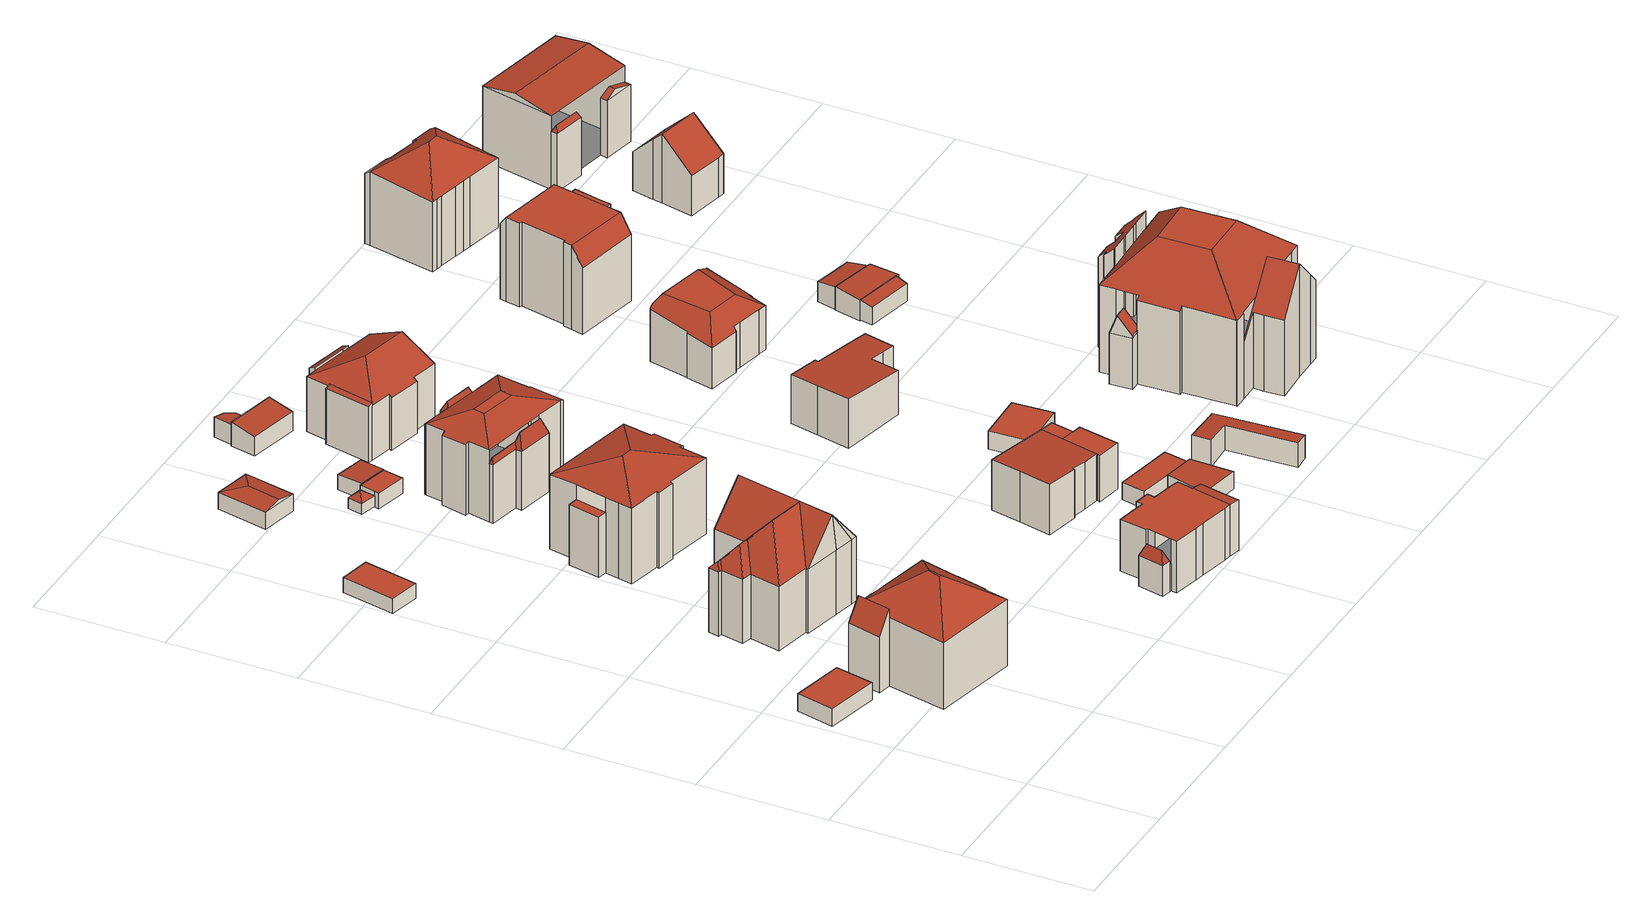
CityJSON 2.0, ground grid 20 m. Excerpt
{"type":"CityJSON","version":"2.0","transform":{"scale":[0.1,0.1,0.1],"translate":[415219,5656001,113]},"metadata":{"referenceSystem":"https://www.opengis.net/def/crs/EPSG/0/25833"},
"CityObjects":{
"building1":{"type":"Building","attributes":{"Dachtyp_tdc":"tdcPolyFlatRoof","Gemeindeschluessel":14612000,"Dachneigung":0,"QualitaetDacherkennung":82,"Geometrietyp2DReferenz":"3000","measuredHeight":2.75,"function":"31001_9998","roofType":"1000"},"geometry":[{"type":"Solid","lod":"2","boundaries":[[[[0,1,2,3]],[[1,4,5,2]],[[4,6,7,5]],[[6,0,3,7]],[[6,4,1,0]],[[3,2,5,7]]]],"semantics":{"surfaces":[{"type":"WallSurface"},{"type":"RoofSurface"},{"type":"GroundSurface"}],"values":[[0,0,0,0,1,2]]}}]},
"building2":{"type":"Building","attributes":{"Gemeindeschluessel":14612000,"Geometrietyp2DReferenz":"3000","function":"31001_9998","roofType":"9999"},"children":["building2-1","building2-2"]},
"building2-1":{"type":"BuildingPart","attributes":{"Dachtyp_tdc":"tdcPolyFlatRoof","Dachneigung":58.7,"QualitaetDacherkennung":50,"Geometrietyp2DReferenz":"3000","measuredHeight":12.38,"roofType":"2100"},"parents":["building2"],"geometry":[{"type":"MultiSurface","lod":"2","boundaries":[[[8,9,10,11]],[[9,12,13,14,10]],[[15,8,11,16,17]],[[15,12,9,8]],[[11,10,14,16]]],"semantics":{"surfaces":[{"type":"WallSurface"},{"type":"RoofSurface"},{"type":"GroundSurface"}],"values":[0,0,0,1,2]}}]},
"building2-2":{"type":"BuildingPart","attributes":{"Dachtyp_tdc":"tdcCutTentRoof","Dachneigung":34.19,"QualitaetDacherkennung":47,"Geometrietyp2DReferenz":"3000","measuredHeight":15.55,"roofType":"9999"},"parents":["building2"],"geometry":[{"type":"MultiSurface","lod":"2","boundaries":[[[18,19,20,14]],[[19,21,22,20]],[[21,23,24,22]],[[23,25,26,24]],[[25,27,28,26]],[[27,29,30,28]],[[29,31,32,30]],[[31,33,34,32]],[[33,35,36,34]],[[35,37,38,36]],[[37,17,16,38]],[[13,18,14]],[[25,23,21,19,18,39,40]],[[35,33,31,29,27,25,40,41]],[[37,35,41,42]],[[18,13,17,37,42,39]],[[42,41,40,39]],[[20,22,24,26,28,30,32,34,36,38,16,14]]],"semantics":{"surfaces":[{"type":"WallSurface"},{"type":"RoofSurface"},{"type":"GroundSurface"}],"values":[0,0,0,0,0,0,0,0,0,0,0,0,1,1,1,1,1,2]}}]},
"building3":{"type":"Building","attributes":{"Dachtyp_tdc":"tdcPolyFlatRoof","Gemeindeschluessel":14612000,"Dachneigung":0,"QualitaetDacherkennung":75,"Geometrietyp2DReferenz":"3000","measuredHeight":2.35,"function":"31001_9998","roofType":"1000"},"geometry":[{"type":"Solid","lod":"2","boundaries":[[[[43,44,45,46]],[[44,47,48,45]],[[47,49,50,48]],[[49,43,46,50]],[[49,47,44,43]],[[46,45,48,50]]]],"semantics":{"surfaces":[{"type":"WallSurface"},{"type":"RoofSurface"},{"type":"GroundSurface"}],"values":[[0,0,0,0,1,2]]}}]},
"building4":{"type":"Building","attributes":{"Dachtyp_tdc":"tdcFreeFormRoof","Gemeindeschluessel":14612000,"Dachneigung":49.38,"QualitaetDacherkennung":50,"Geometrietyp2DReferenz":"3000","measuredHeight":16.37,"function":"31001_9998","roofType":"5000"},"geometry":[{"type":"Solid","lod":"2","boundaries":[[[[51,52,53,54]],[[52,55,56,53]],[[55,57,58,56]],[[57,59,60,58]],[[59,61,62,60]],[[61,63,64,62]],[[63,65,66,64]],[[65,67,68,66]],[[67,69,70,68]],[[69,71,72,70]],[[71,73,74,72]],[[73,75,76,74]],[[75,77,78,76]],[[77,79,80,78]],[[79,81,82,80]],[[81,83,84,82]],[[83,85,86,84]],[[85,51,54,86]],[[83,87,85]],[[81,87,83]],[[87,81,79]],[[88,75,73]],[[89,75,88]],[[89,77,75]],[[87,77,89]],[[77,87,79]],[[88,73,71]],[[89,88,71,69]],[[90,91,92]],[[90,93,91]],[[69,90,89]],[[69,93,90]],[[69,94,93]],[[67,94,69]],[[65,94,67]],[[94,65,63]],[[95,91,93]],[[94,63,61]],[[93,94,61,59]],[[95,93,59,57]],[[91,95,57,55]],[[92,91,55,52]],[[90,92,52,51]],[[87,89,90,51,85]],[[54,53,56,58,60,62,64,66,68,70,72,74,76,78,80,82,84,86]]]],"semantics":{"surfaces":[{"type":"WallSurface"},{"type":"RoofSurface"},{"type":"GroundSurface"}],"values":[[0,0,0,0,0,0,0,0,0,0,0,0,0,0,0,0,0,0,0,0,0,1,1,1,1,1,0,1,1,1,1,1,1,1,1,1,1,1,1,1,1,1,1,1,2]]}}]},
"building5":{"type":"Building","attributes":{"Dachtyp_tdc":"tdcHipAndGableRoof","Gemeindeschluessel":14612000,"Dachneigung":14.29,"QualitaetDacherkennung":84,"Geometrietyp2DReferenz":"3000","measuredHeight":3.46,"function":"31001_9998","roofType":"5000"},"geometry":[{"type":"Solid","lod":"2","boundaries":[[[[96,97,98,99]],[[97,100,101,98]],[[100,102,103,101]],[[102,96,99,103]],[[100,97,104]],[[96,102,105]],[[97,96,105,104]],[[102,100,104,105]],[[99,98,101,103]]]],"semantics":{"surfaces":[{"type":"WallSurface"},{"type":"RoofSurface"},{"type":"GroundSurface"}],"values":[[0,0,0,0,1,0,1,1,2]]}}]},
"building6":{"type":"Building","attributes":{"Gemeindeschluessel":14612000,"Geometrietyp2DReferenz":"3000","function":"31001_9998","roofType":"9999"},"children":["building6-1","building6-2"]},
"building6-1":{"type":"BuildingPart","attributes":{"Dachtyp_tdc":"tdcHipRoof","Dachneigung":14.89,"QualitaetDacherkennung":71,"Geometrietyp2DReferenz":"3000","measuredHeight":14.1,"roofType":"3200"},"parents":["building6"],"geometry":[{"type":"MultiSurface","lod":"2","boundaries":[[[106,107,108,109]],[[110,111,112,113,114,115]],[[116,117,118,119,107,106,120]],[[114,121,122,123,124,116,120,115]],[[106,125,110,115,120]],[[108,126,127,128,129,130,131,132,133,134,135,136,137,138,139,109]],[[107,119,126,108]],[[119,118,127,126]],[[118,117,128,127]],[[117,116,129,128]],[[116,124,130,129]],[[124,123,131,130]],[[123,122,132,131]],[[122,121,133,132]],[[121,114,134,133]],[[114,113,135,134]],[[113,112,140,136,135]],[[111,137,141]],[[111,110,138,137]],[[110,125,139,138]],[[125,106,109,139]]],"semantics":{"surfaces":[{"type":"WallSurface"},{"type":"RoofSurface"},{"type":"GroundSurface"}],"values":[0,1,1,1,1,2,0,0,0,0,0,0,0,0,0,0,0,0,0,0,0]}}]},
"building6-2":{"type":"BuildingPart","attributes":{"Dachtyp_tdc":"tdcPolyFlatRoof","Dachneigung":0,"QualitaetDacherkennung":48,"Geometrietyp2DReferenz":"3000","measuredHeight":9.69,"roofType":"1000"},"parents":["building6"],"geometry":[{"type":"MultiSurface","lod":"2","boundaries":[[[140,142,143,136]],[[142,144,145,143]],[[144,141,137,145]],[[141,144,142,140]],[[136,143,145,137]]],"semantics":{"surfaces":[{"type":"WallSurface"},{"type":"RoofSurface"},{"type":"GroundSurface"}],"values":[0,0,0,1,2]}}]},
"building7":{"type":"Building","attributes":{"Dachtyp_tdc":"tdcFreeFormRoof","Gemeindeschluessel":14612000,"Dachneigung":39.15,"QualitaetDacherkennung":29,"Geometrietyp2DReferenz":"3000","measuredHeight":2.66,"function":"31001_9998","roofType":"5000"},"geometry":[{"type":"Solid","lod":"2","boundaries":[[[[146,147,148,149]],[[147,150,151,148]],[[150,152,153,151]],[[152,146,149,153]],[[154,152,150]],[[155,154,150,147]],[[155,147,146]],[[154,155,146,152]],[[149,148,151,153]]]],"semantics":{"surfaces":[{"type":"WallSurface"},{"type":"RoofSurface"},{"type":"GroundSurface"}],"values":[[0,0,0,0,1,1,1,1,2]]}}]},
"building8":{"type":"Building","attributes":{"Dachtyp_tdc":"tdcPolyFlatRoof","Gemeindeschluessel":14612000,"Dachneigung":0,"QualitaetDacherkennung":77,"Geometrietyp2DReferenz":"3000","measuredHeight":2.52,"function":"31001_9998","roofType":"1000"},"geometry":[{"type":"Solid","lod":"2","boundaries":[[[[156,157,158,159]],[[157,160,161,158]],[[160,162,163,161]],[[162,164,165,163]],[[164,166,167,165]],[[166,156,159,167]],[[166,164,162,160,157,156]],[[159,158,161,163,165,167]]]],"semantics":{"surfaces":[{"type":"WallSurface"},{"type":"RoofSurface"},{"type":"GroundSurface"}],"values":[[0,0,0,0,0,0,1,2]]}}]},
"building9":{"type":"Building","attributes":{"Gemeindeschluessel":14612000,"Geometrietyp2DReferenz":"3000","function":"31001_9998","roofType":"9999"},"children":["building9-1","building9-2","building9-3"]},
"building9-1":{"type":"BuildingPart","attributes":{"Dachtyp_tdc":"tdcPolyFlatRoof","Dachneigung":5.4,"QualitaetDacherkennung":69,"Geometrietyp2DReferenz":"3000","measuredHeight":8.25,"roofType":"2100"},"parents":["building9"],"geometry":[{"type":"MultiSurface","lod":"2","boundaries":[[[168,169,170,171]],[[168,172,173,169]],[[172,174,175,173]],[[174,176,177,175]],[[176,178,179,177]],[[178,180,181,179]],[[180,178,176,174,172,168,171]],[[170,169,173,175,177,179,181]]],"semantics":{"surfaces":[{"type":"WallSurface"},{"type":"RoofSurface"},{"type":"GroundSurface"}],"values":[0,0,0,0,0,0,1,2]}}]},
"building9-2":{"type":"BuildingPart","attributes":{"Dachtyp_tdc":"tdcFreeFormRoof","Dachneigung":66.27,"QualitaetDacherkennung":28,"Geometrietyp2DReferenz":"3000","measuredHeight":6.67,"roofType":"5000"},"parents":["building9"],"geometry":[{"type":"MultiSurface","lod":"2","boundaries":[[[182,183,184,185]],[[183,186,187,184]],[[186,188,189,187]],[[190,182,185,191]],[[188,186,192]],[[186,183,193,192]],[[183,182,193]],[[182,190,194,188,192,193]],[[185,184,187,189,195,191]]],"semantics":{"surfaces":[{"type":"WallSurface"},{"type":"RoofSurface"},{"type":"GroundSurface"}],"values":[0,0,0,0,1,1,1,1,2]}}]},
"building9-3":{"type":"BuildingPart","attributes":{"Dachtyp_tdc":"tdcPolyFlatRoof","Dachneigung":0,"QualitaetDacherkennung":60,"Geometrietyp2DReferenz":"3000","measuredHeight":8.24,"roofType":"1000"},"parents":["building9"],"geometry":[{"type":"MultiSurface","lod":"2","boundaries":[[[196,197,198,189,188]],[[197,199,200,198]],[[199,201,202,200]],[[201,203,204,202]],[[203,205,206,204]],[[205,207,208,206]],[[207,209,210,208]],[[209,211,212,210]],[[211,213,214,212]],[[213,171,170,214]],[[180,215,216,181]],[[215,217,218,216]],[[217,219,220,218]],[[219,221,222,220]],[[221,223,190,191,222]],[[223,221,219,217,215,180,171,213,211,209,207,205,203,201,199,197,196,224]],[[195,189,198,200,202,204,206,208,210,212,214,170,181,216,218,220,222,191]]],"semantics":{"surfaces":[{"type":"WallSurface"},{"type":"RoofSurface"},{"type":"GroundSurface"}],"values":[0,0,0,0,0,0,0,0,0,0,0,0,0,0,0,1,2]}}]},
"building10":{"type":"Building","attributes":{"Dachtyp_tdc":"tdcPolyFlatRoof","Gemeindeschluessel":14612000,"Dachneigung":2.75,"QualitaetDacherkennung":78,"Geometrietyp2DReferenz":"3000","measuredHeight":2.52,"function":"31001_9998","roofType":"2100"},"geometry":[{"type":"Solid","lod":"2","boundaries":[[[[225,226,165,227]],[[226,228,163,165]],[[228,229,230,163]],[[229,225,227,230]],[[229,228,226,225]],[[227,165,163,230]]]],"semantics":{"surfaces":[{"type":"WallSurface"},{"type":"RoofSurface"},{"type":"GroundSurface"}],"values":[[0,0,0,0,1,2]]}}]},
"building11":{"type":"Building","attributes":{"Gemeindeschluessel":14612000,"Geometrietyp2DReferenz":"3000","function":"31001_9998","roofType":"9999"},"children":["building11-1","building11-2","building11-3"]},
"building11-1":{"type":"BuildingPart","attributes":{"Dachtyp_tdc":"tdcCutTentRoof","Dachneigung":22.31,"QualitaetDacherkennung":69,"Geometrietyp2DReferenz":"3000","measuredHeight":13.36,"roofType":"9999"},"parents":["building11"],"geometry":[{"type":"MultiSurface","lod":"2","boundaries":[[[231,232,233,234]],[[232,235,236,233]],[[235,237,238,236]],[[237,239,240,238]],[[239,241,242,243,240]],[[244,245,246,247,248]],[[245,249,250,246]],[[249,251,252,250]],[[251,253,254,252]],[[253,255,256,254]],[[255,257,258,259,256]],[[260,261,262]],[[260,263,264,261]],[[263,231,234,264]],[[245,244,265,241,239,237,266,267]],[[255,253,251,249,245,267,268]],[[260,257,255,268,269]],[[237,235,232,231,263,260,269,266]],[[269,268,267,266]],[[234,233,236,238,240,243,270,247,246,250,252,254,256,259,261,264]]],"semantics":{"surfaces":[{"type":"WallSurface"},{"type":"RoofSurface"},{"type":"GroundSurface"}],"values":[0,0,0,0,0,0,0,0,0,0,0,0,0,0,1,1,1,1,1,2]}}]},
"building11-2":{"type":"BuildingPart","attributes":{"Dachtyp_tdc":"tdcFreeFormRoof","Dachneigung":70.83,"QualitaetDacherkennung":38,"Geometrietyp2DReferenz":"3000","measuredHeight":11.91,"roofType":"5000"},"parents":["building11"],"geometry":[{"type":"MultiSurface","lod":"2","boundaries":[[[271,272,273,274]],[[272,275,261,273]],[[275,262,261]],[[258,276,277,259]],[[276,278,279,277]],[[278,271,274,279]],[[258,262,280,281,282,283]],[[262,275,272,280]],[[272,271,281,280]],[[271,278,282,281]],[[278,276,283,282]],[[276,258,283]],[[274,273,261,259,277,279]]],"semantics":{"surfaces":[{"type":"WallSurface"},{"type":"RoofSurface"},{"type":"GroundSurface"}],"values":[0,0,0,0,0,0,1,1,1,1,1,1,2]}}]},
"building11-3":{"type":"BuildingPart","attributes":{"Dachtyp_tdc":"tdcFreeFormRoof","Dachneigung":66.86,"QualitaetDacherkennung":14,"Geometrietyp2DReferenz":"3000","measuredHeight":11.75,"roofType":"5000"},"parents":["building11"],"geometry":[{"type":"MultiSurface","lod":"2","boundaries":[[[242,284,285,243]],[[284,286,287,285]],[[286,288,289,287]],[[288,290,291,289]],[[290,292,293,291]],[[292,248,247,293]],[[292,290,294]],[[290,288,286,284,295,294]],[[284,242,295]],[[242,296,248,292,294,295]],[[243,285,287,289,291,293,247,270]]],"semantics":{"surfaces":[{"type":"WallSurface"},{"type":"RoofSurface"},{"type":"GroundSurface"}],"values":[0,0,0,0,0,0,1,1,1,1,2]}}]},
"building12":{"type":"Building","attributes":{"Dachtyp_tdc":"tdcPolyFlatRoof","Gemeindeschluessel":14612000,"Dachneigung":9.66,"QualitaetDacherkennung":63,"Geometrietyp2DReferenz":"3000","measuredHeight":3.22,"function":"31001_9998","roofType":"2100"},"geometry":[{"type":"Solid","lod":"2","boundaries":[[[[297,298,299,300]],[[298,301,302,299]],[[301,303,304,302]],[[303,305,306,304]],[[305,297,300,306]],[[305,303,301,298,297]],[[300,299,302,304,306]]]],"semantics":{"surfaces":[{"type":"WallSurface"},{"type":"RoofSurface"},{"type":"GroundSurface"}],"values":[[0,0,0,0,0,1,2]]}}]},
"building13":{"type":"Building","attributes":{"Dachtyp_tdc":"tdcPolyFlatRoof","Gemeindeschluessel":14612000,"Dachneigung":9.8,"QualitaetDacherkennung":79,"Geometrietyp2DReferenz":"3000","measuredHeight":3.82,"function":"31001_9998","roofType":"2100"},"geometry":[{"type":"Solid","lod":"2","boundaries":[[[[307,308,309,310]],[[308,311,312,309]],[[311,313,314,312]],[[313,315,316,314]],[[315,307,310,316]],[[315,313,311,308,307]],[[310,309,312,314,316]]]],"semantics":{"surfaces":[{"type":"WallSurface"},{"type":"RoofSurface"},{"type":"GroundSurface"}],"values":[[0,0,0,0,0,1,2]]}}]},
"building14":{"type":"Building","attributes":{"Gemeindeschluessel":14612000,"Geometrietyp2DReferenz":"3000","function":"31001_9998","roofType":"9999"},"children":["building14-1","building14-2","building14-3"]},
"building14-1":{"type":"BuildingPart","attributes":{"Dachtyp_tdc":"tdcPolyFlatRoof","Dachneigung":0,"QualitaetDacherkennung":92,"Geometrietyp2DReferenz":"3000","measuredHeight":7.44,"roofType":"1000"},"parents":["building14"],"geometry":[{"type":"MultiSurface","lod":"2","boundaries":[[[317,318,319,320]],[[318,321,322,319]],[[321,323,324,322]],[[325,326,327,328]],[[326,317,320,327]],[[326,325,329,323,321,318,317]],[[320,319,322,324,330,328,327]]],"semantics":{"surfaces":[{"type":"WallSurface"},{"type":"RoofSurface"},{"type":"GroundSurface"}],"values":[0,0,0,0,0,1,2]}}]},
"building14-2":{"type":"BuildingPart","attributes":{"Dachtyp_tdc":"tdcPolyFlatRoof","Dachneigung":3.41,"QualitaetDacherkennung":57,"Geometrietyp2DReferenz":"3000","measuredHeight":8.13,"roofType":"2100"},"parents":["building14"],"geometry":[{"type":"MultiSurface","lod":"2","boundaries":[[[331,332,333,324,323]],[[332,334,335,333]],[[334,336,337,335]],[[336,338,339,337]],[[338,340,341,339]],[[340,342,343,341]],[[342,344,345,343]],[[342,340,338,336,334,332,331,344]],[[345,330,324,333,335,337,339,341,343]]],"semantics":{"surfaces":[{"type":"WallSurface"},{"type":"RoofSurface"},{"type":"GroundSurface"}],"values":[0,0,0,0,0,0,0,1,2]}}]},
"building14-3":{"type":"BuildingPart","attributes":{"Dachtyp_tdc":"tdcPolyFlatRoof","Dachneigung":0,"QualitaetDacherkennung":70,"Geometrietyp2DReferenz":"3000","measuredHeight":7.47,"roofType":"1000"},"parents":["building14"],"geometry":[{"type":"MultiSurface","lod":"2","boundaries":[[[344,346,347,345]],[[346,348,325,328,347]],[[349,348,346,344]],[[345,347,328,330]]],"semantics":{"surfaces":[{"type":"WallSurface"},{"type":"RoofSurface"},{"type":"GroundSurface"}],"values":[0,0,1,2]}}]},
"building15":{"type":"Building","attributes":{"Gemeindeschluessel":14612000,"Geometrietyp2DReferenz":"3000","function":"31001_9998","roofType":"9999"},"children":["building15-1","building15-2","building15-3"]},
"building15-1":{"type":"BuildingPart","attributes":{"Dachtyp_tdc":"tdcHipAndGableRoof","Dachneigung":26.38,"QualitaetDacherkennung":55,"Geometrietyp2DReferenz":"3000","measuredHeight":11.53,"roofType":"5000"},"parents":["building15"],"geometry":[{"type":"MultiSurface","lod":"2","boundaries":[[[350,351,352,353]],[[351,354,355,352]],[[354,356,357,355]],[[356,358,359,357]],[[358,360,361,359]],[[360,362,363,361]],[[362,364,365,363]],[[364,366,367,365]],[[368,369,370,371]],[[369,372,373,370]],[[369,368,366,374]],[[366,364,362,360,358,356,354,374]],[[354,351,350,372,369,374]],[[353,352,355,357,359,361,363,365,367,371,370,373]]],"semantics":{"surfaces":[{"type":"WallSurface"},{"type":"RoofSurface"},{"type":"GroundSurface"}],"values":[0,0,0,0,0,0,0,0,0,0,1,1,1,2]}}]},
"building15-2":{"type":"BuildingPart","attributes":{"Dachtyp_tdc":"tdcPolyFlatRoof","Dachneigung":27.02,"QualitaetDacherkennung":80,"Geometrietyp2DReferenz":"3000","measuredHeight":9.22,"roofType":"2100"},"parents":["building15"],"geometry":[{"type":"MultiSurface","lod":"2","boundaries":[[[375,376,368,371,377]],[[378,379,380,367]],[[379,375,377,380]],[[379,378,376,375]],[[377,371,367,380]]],"semantics":{"surfaces":[{"type":"WallSurface"},{"type":"RoofSurface"},{"type":"GroundSurface"}],"values":[0,0,0,1,2]}}]},
"building15-3":{"type":"BuildingPart","attributes":{"Dachtyp_tdc":"tdcPolyFlatRoof","Dachneigung":29.18,"QualitaetDacherkennung":47,"Geometrietyp2DReferenz":"3000","measuredHeight":9.4,"roofType":"2100"},"parents":["building15"],"geometry":[{"type":"MultiSurface","lod":"2","boundaries":[[[381,382,350,353,383]],[[384,373,372]],[[384,385,386,373]],[[385,381,383,386]],[[385,384,382,381]],[[383,353,373,386]]],"semantics":{"surfaces":[{"type":"WallSurface"},{"type":"RoofSurface"},{"type":"GroundSurface"}],"values":[0,0,0,0,1,2]}}]},
"building16":{"type":"Building","attributes":{"Dachtyp_tdc":"tdcPolyFlatRoof","Gemeindeschluessel":14612000,"Dachneigung":4.1,"QualitaetDacherkennung":84,"Geometrietyp2DReferenz":"3000","measuredHeight":3.27,"function":"31001_9998","roofType":"2100"},"geometry":[{"type":"Solid","lod":"2","boundaries":[[[[387,388,389,390]],[[388,391,392,389]],[[391,393,394,392]],[[393,387,390,394]],[[393,391,388,387]],[[390,389,392,394]]]],"semantics":{"surfaces":[{"type":"WallSurface"},{"type":"RoofSurface"},{"type":"GroundSurface"}],"values":[[0,0,0,0,1,2]]}}]},
"building17":{"type":"Building","attributes":{"Dachtyp_tdc":"tdcPolyFlatRoof","Gemeindeschluessel":14612000,"Dachneigung":0,"QualitaetDacherkennung":75,"Geometrietyp2DReferenz":"3000","measuredHeight":2.76,"function":"31001_9998","roofType":"1000"},"geometry":[{"type":"Solid","lod":"2","boundaries":[[[[395,396,397,398]],[[396,399,400,397]],[[399,401,402,400]],[[401,395,398,402]],[[401,399,396,395]],[[398,397,400,402]]]],"semantics":{"surfaces":[{"type":"WallSurface"},{"type":"RoofSurface"},{"type":"GroundSurface"}],"values":[[0,0,0,0,1,2]]}}]},
"building18":{"type":"Building","attributes":{"Dachtyp_tdc":"tdcPolyFlatRoof","Gemeindeschluessel":14612000,"Dachneigung":4.63,"QualitaetDacherkennung":81,"Geometrietyp2DReferenz":"3000","measuredHeight":4.35,"function":"31001_9998","roofType":"2100"},"geometry":[{"type":"Solid","lod":"2","boundaries":[[[[403,404,405,406]],[[404,407,408,405]],[[407,409,410,408]],[[409,411,412,410]],[[411,413,414,412]],[[413,403,406,414]],[[413,411,409,407,404,403]],[[406,405,408,410,412,414]]]],"semantics":{"surfaces":[{"type":"WallSurface"},{"type":"RoofSurface"},{"type":"GroundSurface"}],"values":[[0,0,0,0,0,0,1,2]]}}]},
"building19":{"type":"Building","attributes":{"Dachtyp_tdc":"tdcPolyFlatRoof","Gemeindeschluessel":14612000,"Dachneigung":0,"QualitaetDacherkennung":76,"Geometrietyp2DReferenz":"3000","measuredHeight":2.89,"function":"31001_9998","roofType":"1000"},"geometry":[{"type":"Solid","lod":"2","boundaries":[[[[415,416,417,418]],[[416,419,420,417]],[[419,421,422,420]],[[421,415,418,422]],[[421,419,416,415]],[[418,417,420,422]]]],"semantics":{"surfaces":[{"type":"WallSurface"},{"type":"RoofSurface"},{"type":"GroundSurface"}],"values":[[0,0,0,0,1,2]]}}]},
"building20":{"type":"Building","attributes":{"Dachtyp_tdc":"tdcPolyFlatRoof","Gemeindeschluessel":14612000,"Dachneigung":4.32,"QualitaetDacherkennung":57,"Geometrietyp2DReferenz":"3000","measuredHeight":7.92,"function":"31001_9998","roofType":"2100"},"geometry":[{"type":"Solid","lod":"2","boundaries":[[[[423,424,425,426]],[[424,427,428,425]],[[427,429,430,428]],[[429,431,432,430]],[[431,433,434,432]],[[433,435,436,434]],[[435,437,438,436]],[[437,439,440,438]],[[439,441,442,440]],[[441,443,444,442]],[[443,423,426,444]],[[443,441,439,437,435,433,431,429,427,424,423]],[[426,425,428,430,432,434,436,438,440,442,444]]]],"semantics":{"surfaces":[{"type":"WallSurface"},{"type":"RoofSurface"},{"type":"GroundSurface"}],"values":[[0,0,0,0,0,0,0,0,0,0,0,1,2]]}}]},
"building21":{"type":"Building","attributes":{"Dachtyp_tdc":"tdcFreeFormRoof","Gemeindeschluessel":14612000,"Dachneigung":2.57,"QualitaetDacherkennung":37,"Geometrietyp2DReferenz":"3000","measuredHeight":10.55,"function":"31001_9998","roofType":"5000"},"geometry":[{"type":"Solid","lod":"2","boundaries":[[[[445,446,447,448]],[[446,449,450,447]],[[449,451,452,450]],[[451,453,454,452]],[[453,455,456,454]],[[455,457,458,456]],[[457,459,460,458]],[[459,461,462,460]],[[463,464,445,465,466,467,468]],[[469,455,453,451,449,446,464,463,470]],[[457,469,470,471,472,473,461,459]],[[471,468,467,474,475,476,472]],[[470,463,468,471]],[[466,474,467]],[[446,445,464]],[[457,455,469]],[[462,477,478,479,480,481,482,483,448,447,450,452,454,456,458,460]],[[461,473,477,462]],[[473,472,478,477]],[[472,476,479,478]],[[476,475,480,479]],[[475,474,481,480]],[[474,466,482,481]],[[466,465,483,482]],[[465,445,448,483]]]],"semantics":{"surfaces":[{"type":"WallSurface"},{"type":"RoofSurface"},{"type":"GroundSurface"}],"values":[[0,0,0,0,0,0,0,0,1,1,1,1,1,0,0,0,2,0,0,0,0,0,0,0,0]]}}]},
"building22":{"type":"Building","attributes":{"Gemeindeschluessel":14612000,"Geometrietyp2DReferenz":"3000","function":"31001_9998","roofType":"9999"},"children":["building22-1","building22-2"]},
"building22-1":{"type":"BuildingPart","attributes":{"Dachtyp_tdc":"tdcPolyFlatRoof","Dachneigung":0,"QualitaetDacherkennung":70,"Geometrietyp2DReferenz":"3000","measuredHeight":13.44,"roofType":"1000"},"parents":["building22"],"geometry":[{"type":"MultiSurface","lod":"2","boundaries":[[[484,485,486,487]],[[485,488,489,486]],[[488,490,491,489]],[[490,492,493,491]],[[492,494,495,493]],[[494,492,490,488,485,484]],[[486,489,491,493,495,487]]],"semantics":{"surfaces":[{"type":"WallSurface"},{"type":"RoofSurface"},{"type":"GroundSurface"}],"values":[0,0,0,0,0,1,2]}}]},
"building22-2":{"type":"BuildingPart","attributes":{"Dachtyp_tdc":"tdcCutGableRoof","Dachneigung":0.06,"QualitaetDacherkennung":50,"Geometrietyp2DReferenz":"3000","measuredHeight":13.51,"roofType":"9999"},"parents":["building22"],"geometry":[{"type":"MultiSurface","lod":"2","boundaries":[[[496,497,498,499]],[[497,500,501,498]],[[500,502,503,501]],[[502,504,505,503]],[[504,506,507,505]],[[506,508,487,507]],[[508,484,487]],[[509,495,494]],[[509,510,511,495]],[[510,512,513,511]],[[512,514,515,513]],[[514,516,517,515]],[[516,518,519,517]],[[518,520,521,519]],[[520,496,499,521]],[[516,514,512,510]],[[506,504,502,500]],[[510,509,508,506,500,497,496,520,518,516]],[[499,498,501,503,505,507,487,495,511,513,515,517,519,521]]],"semantics":{"surfaces":[{"type":"WallSurface"},{"type":"RoofSurface"},{"type":"GroundSurface"}],"values":[0,0,0,0,0,0,0,0,0,0,0,0,0,0,0,1,1,1,2]}}]},
"building23":{"type":"Building","attributes":{"Gemeindeschluessel":14612000,"Geometrietyp2DReferenz":"3000","function":"31001_9998","roofType":"9999"},"children":["building23-1","building23-2","building23-3","building23-4","building23-5"]},
"building23-1":{"type":"BuildingPart","attributes":{"Dachtyp_tdc":"tdcPolyFlatRoof","Dachneigung":37.84,"QualitaetDacherkennung":83,"Geometrietyp2DReferenz":"3000","measuredHeight":12.44,"roofType":"2100"},"parents":["building23"],"geometry":[{"type":"MultiSurface","lod":"2","boundaries":[[[522,523,524,525]],[[526,527,528,529]],[[527,530,531,528]],[[530,522,525,531]],[[530,527,526,532,523,522]],[[525,524,533,529,528,531]]],"semantics":{"surfaces":[{"type":"WallSurface"},{"type":"RoofSurface"},{"type":"GroundSurface"}],"values":[0,0,0,0,1,2]}}]},
"building23-2":{"type":"BuildingPart","attributes":{"Dachtyp_tdc":"tdcGableRoof","Dachneigung":49.3,"QualitaetDacherkennung":12,"Geometrietyp2DReferenz":"3000","measuredHeight":11.27,"roofType":"3100"},"parents":["building23"],"geometry":[{"type":"MultiSurface","lod":"2","boundaries":[[[534,535,536,537]],[[538,539,540,541]],[[539,542,543,540]],[[542,534,537,543]],[[535,534,542,544,545]],[[546,547,548,545,544]],[[549,548,547,538]],[[538,547,546,539]],[[539,546,544,542]],[[537,536,550,541,540,543]]],"semantics":{"surfaces":[{"type":"WallSurface"},{"type":"RoofSurface"},{"type":"GroundSurface"}],"values":[0,0,0,0,1,1,0,0,0,2]}}]},
"building23-3":{"type":"BuildingPart","attributes":{"Dachtyp_tdc":"tdcCutTentRoof","Dachneigung":45,"QualitaetDacherkennung":58,"Geometrietyp2DReferenz":"3000","measuredHeight":19.89,"roofType":"9999"},"parents":["building23"],"geometry":[{"type":"MultiSurface","lod":"2","boundaries":[[[551,552,553,554,555]],[[552,556,557,553]],[[556,558,559,557]],[[558,560,561,559]],[[560,562,538,541,561]],[[563,536,535]],[[563,564,565,536]],[[564,566,567,565]],[[566,568,567]],[[569,570,571,572]],[[570,573,529,571]],[[573,526,529]],[[574,575,576,524,523]],[[575,577,578,576]],[[577,579,580,578]],[[579,581,582,580]],[[581,583,584,582]],[[583,585,586,587,584]],[[564,563,588,562,560,558,556,589,590]],[[570,569,568,566,564,590,591]],[[579,577,575,574,592,573,570,591,593]],[[556,552,551,594,595,596,597,585,583,581,579,593,589]],[[593,591,590,589]],[[587,598,599,554,553,557,559,561,541,550,536,565,567,572,571,529,533,524,576,578,580,582,584]]],"semantics":{"surfaces":[{"type":"WallSurface"},{"type":"RoofSurface"},{"type":"GroundSurface"}],"values":[0,0,0,0,0,0,0,0,0,0,0,0,0,0,0,0,0,0,1,1,1,1,1,2]}}]},
"building23-4":{"type":"BuildingPart","attributes":{"Dachtyp_tdc":"tdcPolyFlatRoof","Dachneigung":43.43,"QualitaetDacherkennung":40,"Geometrietyp2DReferenz":"3000","measuredHeight":17.06,"roofType":"2100"},"parents":["building23"],"geometry":[{"type":"MultiSurface","lod":"2","boundaries":[[[600,569,572]],[[601,602,603,567,568]],[[602,604,605,603]],[[604,606,607,605]],[[606,608,609,607]],[[608,610,611,609]],[[610,612,613,611]],[[612,614,615,613]],[[614,616,617,615]],[[616,618,619,617]],[[618,620,621,619]],[[620,600,572,621]],[[620,618,616,614,612,610,608,606,604,602,601,600]],[[572,567,603,605,607,609,611,613,615,617,619,621]]],"semantics":{"surfaces":[{"type":"WallSurface"},{"type":"RoofSurface"},{"type":"GroundSurface"}],"values":[0,0,0,0,0,0,0,0,0,0,0,0,1,2]}}]},
"building23-5":{"type":"BuildingPart","attributes":{"Dachtyp_tdc":"tdcGableRoof","Dachneigung":48.22,"QualitaetDacherkennung":22,"Geometrietyp2DReferenz":"3000","measuredHeight":18.07,"roofType":"3100"},"parents":["building23"],"geometry":[{"type":"MultiSurface","lod":"2","boundaries":[[[622,555,554,623]],[[586,624,625,587]],[[624,626,627,625]],[[626,628,629,627]],[[628,630,631,629]],[[630,632,633,631]],[[632,634,635,633]],[[634,622,623,635]],[[630,628,626,624,586,597,636]],[[636,595,637,555,622,634,632,630]],[[623,554,599,598,587,625,627,629,631,633,635]]],"semantics":{"surfaces":[{"type":"WallSurface"},{"type":"RoofSurface"},{"type":"GroundSurface"}],"values":[0,0,0,0,0,0,0,0,1,1,2]}}]},
"building24":{"type":"Building","attributes":{"Dachtyp_tdc":"tdcPolyFlatRoof","Gemeindeschluessel":14612000,"Dachneigung":11.46,"QualitaetDacherkennung":45,"Geometrietyp2DReferenz":"3000","measuredHeight":3.14,"function":"31001_9998","roofType":"2100"},"geometry":[{"type":"Solid","lod":"2","boundaries":[[[[638,639,640,641]],[[639,642,643,640]],[[642,644,645,643]],[[644,638,641,645]],[[644,642,639,638]],[[641,640,643,645]]]],"semantics":{"surfaces":[{"type":"WallSurface"},{"type":"RoofSurface"},{"type":"GroundSurface"}],"values":[[0,0,0,0,1,2]]}}]},
"building25":{"type":"Building","attributes":{"Dachtyp_tdc":"tdcPolyFlatRoof","Gemeindeschluessel":14612000,"Dachneigung":6.28,"QualitaetDacherkennung":81,"Geometrietyp2DReferenz":"3000","measuredHeight":3.77,"function":"31001_9998","roofType":"2100"},"geometry":[{"type":"Solid","lod":"2","boundaries":[[[[646,647,648,649]],[[647,650,651,648]],[[650,652,653,651]],[[652,654,655,653]],[[654,656,657,655]],[[656,646,649,657]],[[656,654,652,650,647,646]],[[649,648,651,653,655,657]]]],"semantics":{"surfaces":[{"type":"WallSurface"},{"type":"RoofSurface"},{"type":"GroundSurface"}],"values":[[0,0,0,0,0,0,1,2]]}}]},
"building26":{"type":"Building","attributes":{"Dachtyp_tdc":"tdcPolyFlatRoof","Gemeindeschluessel":14612000,"Dachneigung":6.52,"QualitaetDacherkennung":81,"Geometrietyp2DReferenz":"3000","measuredHeight":3.59,"function":"31001_9998","roofType":"2100"},"geometry":[{"type":"Solid","lod":"2","boundaries":[[[[658,659,660,661]],[[659,662,663,660]],[[662,664,665,663]],[[664,666,667,665]],[[666,658,661,667]],[[666,664,662,659,658]],[[661,660,663,665,667]]]],"semantics":{"surfaces":[{"type":"WallSurface"},{"type":"RoofSurface"},{"type":"GroundSurface"}],"values":[[0,0,0,0,0,1,2]]}}]},
"building27":{"type":"Building","attributes":{"Dachtyp_tdc":"tdcHipRoof","Gemeindeschluessel":14612000,"Dachneigung":35.94,"QualitaetDacherkennung":49,"Geometrietyp2DReferenz":"3000","measuredHeight":15.41,"function":"31001_9998","roofType":"3200"},"geometry":[{"type":"Solid","lod":"2","boundaries":[[[[668,669,670,671]],[[669,672,673,670]],[[672,674,675,673]],[[674,676,677,675]],[[676,678,679,677]],[[678,680,681,679]],[[680,682,683,681]],[[682,684,685,683]],[[684,686,687,685]],[[686,688,689,687]],[[688,690,691,689]],[[690,692,693,691]],[[692,694,695,693]],[[694,696,697,695]],[[696,668,671,697]],[[692,690,698]],[[676,674,699]],[[690,688,686,684,682,680,678,676,699,698]],[[674,672,669,668,696,694,692,698,699]],[[671,670,673,675,677,679,681,683,685,687,689,691,693,695,697]]]],"semantics":{"surfaces":[{"type":"WallSurface"},{"type":"RoofSurface"},{"type":"GroundSurface"}],"values":[[0,0,0,0,0,0,0,0,0,0,0,0,0,0,0,1,1,1,1,2]]}}]},
"building28":{"type":"Building","attributes":{"Dachtyp_tdc":"tdcFreeFormRoof","Gemeindeschluessel":14612000,"Dachneigung":44.09,"QualitaetDacherkennung":74,"Geometrietyp2DReferenz":"3000","measuredHeight":10.98,"function":"31001_9998","roofType":"5000"},"geometry":[{"type":"Solid","lod":"2","boundaries":[[[[700,701,702]],[[703,704,705,706,707,708,709]],[[710,711,704,703]],[[711,712,705,704]],[[712,713,706,705]],[[713,701,707,706]],[[701,700,708,707]],[[700,714,709,708]],[[714,710,703,709]],[[714,700,702,711,710]],[[702,701,713,712,711]]]],"semantics":{"surfaces":[{"type":"WallSurface"},{"type":"GroundSurface"},{"type":"RoofSurface"}],"values":[[0,1,0,0,0,0,0,0,0,2,2]]}}]},
"building29":{"type":"Building","attributes":{"Gemeindeschluessel":14612000,"Geometrietyp2DReferenz":"3000","function":"31001_9998","roofType":"9999"},"children":["building29-1","building29-2","building29-3"]},
"building29-1":{"type":"BuildingPart","attributes":{"Dachtyp_tdc":"tdcFreeFormRoof","Dachneigung":63.09,"QualitaetDacherkennung":22,"Geometrietyp2DReferenz":"3000","measuredHeight":10.29,"roofType":"5000"},"parents":["building29"],"geometry":[{"type":"MultiSurface","lod":"2","boundaries":[[[715,716,717,718]],[[716,719,720,717]],[[719,721,722,720]],[[723,721,719]],[[724,723,719,716]],[[724,716,715]],[[723,724,715,721]],[[718,717,720,722]]],"semantics":{"surfaces":[{"type":"WallSurface"},{"type":"RoofSurface"},{"type":"GroundSurface"}],"values":[0,0,0,1,1,1,1,2]}}]},
"building29-2":{"type":"BuildingPart","attributes":{"Dachtyp_tdc":"tdcGableRoof","Dachneigung":16.77,"QualitaetDacherkennung":22,"Geometrietyp2DReferenz":"3000","measuredHeight":10.04,"roofType":"3100"},"parents":["building29"],"geometry":[{"type":"MultiSurface","lod":"2","boundaries":[[[725,726,727,728]],[[729,730,731,732]],[[730,725,728,731]],[[725,730,733]],[[726,725,733,734]],[[730,729,734,733]],[[728,727,732,731]]],"semantics":{"surfaces":[{"type":"WallSurface"},{"type":"RoofSurface"},{"type":"GroundSurface"}],"values":[0,0,0,0,1,1,2]}}]},
"building29-3":{"type":"BuildingPart","attributes":{"Dachtyp_tdc":"tdcGableRoof","Dachneigung":10.03,"QualitaetDacherkennung":70,"Geometrietyp2DReferenz":"3000","measuredHeight":12.88,"roofType":"3100"},"parents":["building29"],"geometry":[{"type":"MultiSurface","lod":"2","boundaries":[[[735,736,737,738]],[[736,739,729,732,737]],[[740,735,738,722,721]],[[739,736,741]],[[735,740,742]],[[736,735,742,741]],[[740,739,741,742]],[[738,737,732,727,718,722]]],"semantics":{"surfaces":[{"type":"WallSurface"},{"type":"RoofSurface"},{"type":"GroundSurface"}],"values":[0,0,0,0,0,1,1,2]}}]}
},
"vertices":[
[93,279,32],[10,298,32],[10,298,4],[93,279,4],[24,357,32],[24,357,4],[106,339,32],[106,339,4],
[114,278,93],[126,331,94],[126,331,4],[114,278,4],[146,326,128],[146,326,115],[146,326,4],[135,274,128],[135,274,4],[135,274,114],
[146,326,116],[172,321,116],[172,321,4],[186,318,115],[186,318,4],[201,315,115],[201,315,4],[282,297,115],[282,297,4],[269,239,113],[269,239,4],[272,238,111],[272,238,4],[262,192,110],[262,192,4],[258,193,112],[258,193,4],[250,153,111],[250,153,4],[115,182,111],[115,182,4],[201,248,159],[202,247,159],[199,227,158],[195,228,158],
[50,946,26],[2,957,26],[2,957,2],[50,946,2],[20,1040,26],[20,1040,2],[68,1030,26],[68,1030,2],
[206,435,106],[149,447,106],[149,447,3],[206,435,3],[160,495,106],[160,495,3],[143,499,106],[143,499,3],[151,535,106],[151,535,3],[145,536,106],[145,536,3],[149,553,106],[149,553,3],[155,552,106],[155,552,3],[172,548,106],[172,548,3],[228,536,106],[228,536,3],[239,589,106],[239,589,3],[341,567,106],[341,567,3],[334,534,106],[334,534,3],[314,438,106],[314,438,3],[307,409,106],[307,409,3],[297,411,106],[297,411,3],[264,418,106],[264,418,3],[205,431,106],[205,431,3],[256,420,167],[290,578,167],[268,474,167],[267,475,166],[192,516,138],[211,487,166],[161,541,116],[155,542,116],[175,519,138],
[109,1201,33],[126,1281,33],[126,1281,6],[109,1201,6],[184,1268,33],[184,1268,6],[167,1188,33],[167,1188,6],[148,1247,40],[137,1195,40],
[394,802,125],[384,757,126],[384,757,5],[394,802,5],[237,836,125],[228,792,126],[217,742,126],[212,720,126],[207,698,127],[292,754,146],[364,663,127],[374,708,126],[381,706,124],[392,755,123],[310,750,146],[260,686,127],[259,682,126],[288,676,126],[289,680,127],[246,834,125],[392,755,5],[381,706,5],[374,708,5],[364,663,5],[289,680,5],[288,676,5],[259,682,5],[260,686,5],[207,698,5],[212,720,5],[217,742,5],[228,792,5],[237,836,5],[246,834,5],[217,742,102],[228,792,102],
[202,745,102],[202,745,5],[213,795,102],[213,795,5],
[201,1102,22],[207,1125,22],[207,1125,5],[201,1102,5],[233,1120,22],[233,1120,5],[227,1095,22],[227,1095,5],[218,1110,32],[215,1111,32],
[225,1088,29],[227,1095,29],[227,1095,4],[225,1088,4],[233,1120,29],[233,1120,4],[236,1119,29],[236,1119,4],[281,1108,29],[281,1108,4],[274,1076,29],[274,1076,4],
[662,65,84],[662,65,3],[645,69,3],[645,69,86],[660,55,84],[660,55,3],[654,27,84],[654,27,3],[651,11,84],[651,11,3],[649,1,84],[649,1,3],[631,5,86],[631,5,3],
[515,39,52],[500,42,52],[500,42,3],[515,39,3],[509,83,52],[509,83,3],[524,80,52],[524,80,3],[518,38,46],[518,38,3],[515,74,70],[509,48,70],[527,79,45],[527,79,3],
[524,80,86],[532,122,86],[532,122,3],[539,120,86],[539,120,3],[556,117,86],[556,117,3],[579,112,86],[579,112,3],[581,122,86],[581,122,3],[605,117,86],[605,117,3],[602,105,86],[602,105,3],[640,97,86],[640,97,3],[650,94,86],[650,94,3],[619,7,86],[619,7,3],[572,17,86],[572,17,3],[557,20,86],[557,20,3],[516,29,86],[516,29,3],[518,38,86],[527,79,86],
[291,1148,28],[281,1108,30],[291,1148,4],[236,1119,30],[244,1159,28],[244,1159,4],
[263,976,117],[272,1016,116],[272,1016,4],[263,976,4],[279,1015,119],[279,1015,4],[285,1046,119],[285,1046,4],[286,1049,117],[286,1049,4],[337,1038,117],[337,1038,106],[337,1038,4],[394,1023,118],[438,1014,118],[438,1014,4],[394,1023,4],[394,1023,97],[428,962,119],[428,962,4],[432,961,117],[432,961,4],[421,907,118],[421,907,4],[416,908,120],[416,908,4],[370,918,120],[370,918,98],[370,918,4],[262,940,120],[262,940,4],[262,940,98],[270,975,119],[270,975,4],[336,1035,119],[321,992,137],[378,980,137],[374,961,137],[316,974,137],[336,1035,4],
[309,923,98],[261,933,98],[261,933,4],[309,923,4],[262,940,97],[366,901,98],[366,901,4],[307,913,98],[307,913,4],[265,936,108],[313,926,108],[317,920,123],[359,911,123],
[339,1052,106],[339,1052,4],[361,1047,106],[361,1047,4],[381,1043,106],[381,1043,4],[397,1039,106],[397,1039,4],[394,1027,106],[394,1027,4],[389,1034,121],[344,1044,121],[336,1035,97],
[277,1336,39],[284,1365,39],[284,1365,7],[277,1336,7],[303,1360,36],[303,1360,7],[314,1348,33],[314,1348,7],[310,1328,33],[310,1328,7],
[268,1296,36],[277,1336,43],[277,1336,5],[268,1296,5],[310,1328,43],[310,1328,5],[356,1318,43],[356,1318,5],[347,1278,36],[347,1278,5],
[705,211,83],[666,219,83],[666,219,9],[705,211,9],[668,224,83],[668,224,9],[667,224,83],[667,224,9],[703,278,83],[718,275,83],[718,275,9],[703,278,9],[680,283,83],[680,283,9],
[667,224,84],[641,229,85],[641,229,9],[616,235,87],[616,235,9],[615,232,87],[615,232,9],[562,243,90],[562,243,9],[573,293,90],[573,293,9],[583,341,90],[583,341,9],[688,318,84],[688,318,9],
[710,313,84],[710,313,9],[703,278,84],[680,283,84],
[442,1241,93],[487,1231,93],[487,1231,4],[442,1241,4],[475,1176,120],[475,1176,4],[463,1121,91],[463,1121,4],[419,1131,91],[419,1131,4],[417,1125,88],[417,1125,4],[364,1137,88],[364,1137,4],[366,1142,91],[366,1142,4],[330,1150,91],[330,1150,4],[347,1222,92],[355,1261,93],[355,1261,4],[347,1222,4],[372,1257,93],[372,1257,4],[398,1194,120],
[339,1224,93],[347,1222,96],[339,1224,4],[330,1150,96],[323,1152,93],[323,1152,4],
[445,1251,93],[442,1241,98],[445,1251,4],[372,1257,98],[375,1267,93],[375,1267,4],
[766,133,45],[769,68,41],[769,68,13],[766,133,13],[705,80,41],[705,80,13],[717,142,45],[717,142,13],
[672,155,40],[680,192,40],[680,192,12],[672,155,12],[773,174,40],[773,174,12],[766,136,40],[766,136,12],
[857,125,48],[811,123,52],[811,123,9],[857,125,9],[810,152,52],[810,152,9],[880,155,46],[880,155,9],[887,19,46],[887,19,9],[862,17,48],[862,17,9],
[724,416,33],[802,419,33],[802,419,4],[724,416,4],[805,356,33],[805,356,4],[727,352,33],[727,352,4],
[749,604,81],[739,559,81],[739,559,10],[749,604,10],[634,582,89],[634,582,10],[645,634,89],[645,634,10],[655,679,89],[655,679,10],[707,668,85],[707,668,10],[706,663,85],[706,663,10],[760,652,81],[760,652,10],[806,642,78],[806,642,10],[795,594,78],[795,594,10],[774,599,79],[774,599,10],
[828,897,94],[835,895,94],[835,895,10],[828,897,10],[821,834,84],[821,834,10],[817,818,81],[817,818,10],[811,819,86],[811,819,10],[805,791,81],[805,791,10],[791,794,82],[791,794,10],[750,803,82],[750,803,10],[737,806,82],[737,806,10],[798,890,115],[834,895,94],[757,912,94],[756,908,101],[713,917,101],[723,906,115],[803,791,82],[768,819,112],[714,830,112],[685,813,76],[736,802,76],[709,918,95],[695,854,84],[694,855,83],[736,802,10],[685,813,10],[694,855,10],[695,854,10],[709,918,10],[756,908,10],[757,912,10],
[856,1110,143],[865,1108,143],[865,1108,9],[856,1110,9],[861,1089,143],[861,1089,9],[856,1066,143],[856,1066,9],[853,1049,143],[853,1049,9],[844,1050,143],[844,1050,9],
[758,1136,144],[754,1137,144],[754,1137,9],[758,1136,9],[759,1160,144],[759,1160,9],[761,1170,130],[761,1170,9],[864,1148,130],[864,1148,9],[862,1138,144],[862,1138,9],[856,1110,144],[844,1050,144],[839,1027,144],[839,1027,9],[835,1009,116],[835,1009,9],[731,1031,115],[731,1031,9],[735,1049,144],[735,1049,9],[738,1063,144],[738,1063,9],[742,1063,144],[742,1063,9],
[1180,318,114],[1167,317,125],[1167,317,6],[1180,318,6],[1158,353,130],[1167,353,124],[1167,353,6],[1158,353,6],[1180,353,113],[1180,353,6],[1160,317,130],[1160,317,6],
[955,340,88],[961,341,88],[961,341,6],[955,340,6],[956,306,88],[941,305,88],[941,305,6],[956,306,6],[940,340,88],[940,340,6],[940,328,119],[961,329,119],[941,305,92],[956,306,92],[962,306,92],[962,306,88],[962,306,6],
[986,160,143],[966,160,143],[966,160,6],[986,160,6],[986,160,94],[966,161,144],[966,161,6],[964,243,145],[964,243,6],[958,242,139],[958,242,6],[956,306,140],[961,341,146],[960,365,146],[960,365,6],[1006,366,147],[1006,366,6],[1006,366,146],[1112,370,148],[1157,372,148],[1157,372,6],[1112,370,6],[1158,353,148],[1167,317,141],[1170,251,140],[1170,251,6],[1164,250,146],[1164,250,6],[1167,169,146],[1167,169,6],[1148,168,146],[1148,168,6],[1119,167,146],[1119,167,6],[1118,167,146],[1118,167,133],[1118,167,6],[962,306,145],[1024,227,205],[1021,307,205],[1103,312,204],[1160,317,148],[1106,229,204],[986,162,144],[1031,164,145],[1068,165,145],[1106,167,146],[1068,165,6],[986,162,6],
[1112,370,176],[1006,366,176],[1006,381,162],[1006,381,6],[1016,382,162],[1016,382,6],[1015,394,151],[1015,394,6],[1044,395,151],[1044,395,6],[1045,383,162],[1045,383,6],[1071,383,162],[1071,383,6],[1071,396,151],[1071,396,6],[1103,397,151],[1103,397,6],[1103,385,162],[1103,385,6],[1111,385,162],[1111,385,6],
[1016,161,128],[1016,161,6],[1119,148,132],[1119,148,6],[1120,118,132],[1120,118,6],[1105,118,149],[1105,118,6],[1070,117,187],[1070,117,6],[1017,114,128],[1017,114,6],[1016,144,128],[1016,144,6],[1068,165,187],[986,162,94],
[924,690,38],[928,710,42],[928,710,10],[924,690,10],[1004,693,42],[1004,693,10],[999,674,38],[999,674,10],
[1004,693,41],[928,710,41],[928,710,8],[1004,693,8],[938,752,46],[938,752,8],[1006,736,46],[1006,736,8],[1009,735,46],[1009,735,8],[1010,692,41],[1010,692,8],
[938,752,45],[945,782,41],[945,782,9],[938,752,9],[980,774,41],[980,774,9],[1007,768,41],[1007,768,9],[1006,736,45],[1006,736,9],
[834,1274,117],[806,1280,117],[806,1280,5],[834,1274,5],[796,1282,117],[796,1282,5],[786,1284,117],[786,1284,5],[808,1389,123],[808,1389,5],[810,1398,117],[810,1398,5],[855,1388,117],[855,1388,5],[853,1380,123],[853,1380,5],[910,1367,123],[910,1367,5],[912,1376,117],[912,1376,5],[949,1368,117],[949,1368,5],[947,1360,123],[947,1360,5],[925,1254,117],[925,1254,5],[866,1267,117],[866,1267,5],[852,1270,117],[852,1270,5],[879,1324,159],[861,1327,159],
[1129,1015,74],[1149,1114,72],[1139,1065,120],[1060,1029,10],[1071,1079,10],[1074,1094,10],[1081,1128,10],[1149,1114,10],[1129,1015,10],[1118,1017,10],[1060,1029,74],[1071,1079,120],[1074,1094,106],[1081,1128,72],[1118,1017,73],
[1096,1222,96],[1094,1212,96],[1094,1212,3],[1096,1222,3],[1043,1223,96],[1043,1223,3],[1045,1233,96],[1045,1233,3],[1049,1227,106],[1090,1218,106],
[1148,1200,95],[1151,1211,95],[1151,1211,3],[1148,1200,3],[1202,1200,94],[1200,1190,94],[1200,1190,3],[1202,1200,3],[1167,1197,104],[1169,1207,104],
[1070,1349,122],[1226,1316,122],[1226,1316,3],[1070,1349,3],[1202,1200,121],[1045,1233,121],[1215,1261,132],[1058,1294,132]
]}
